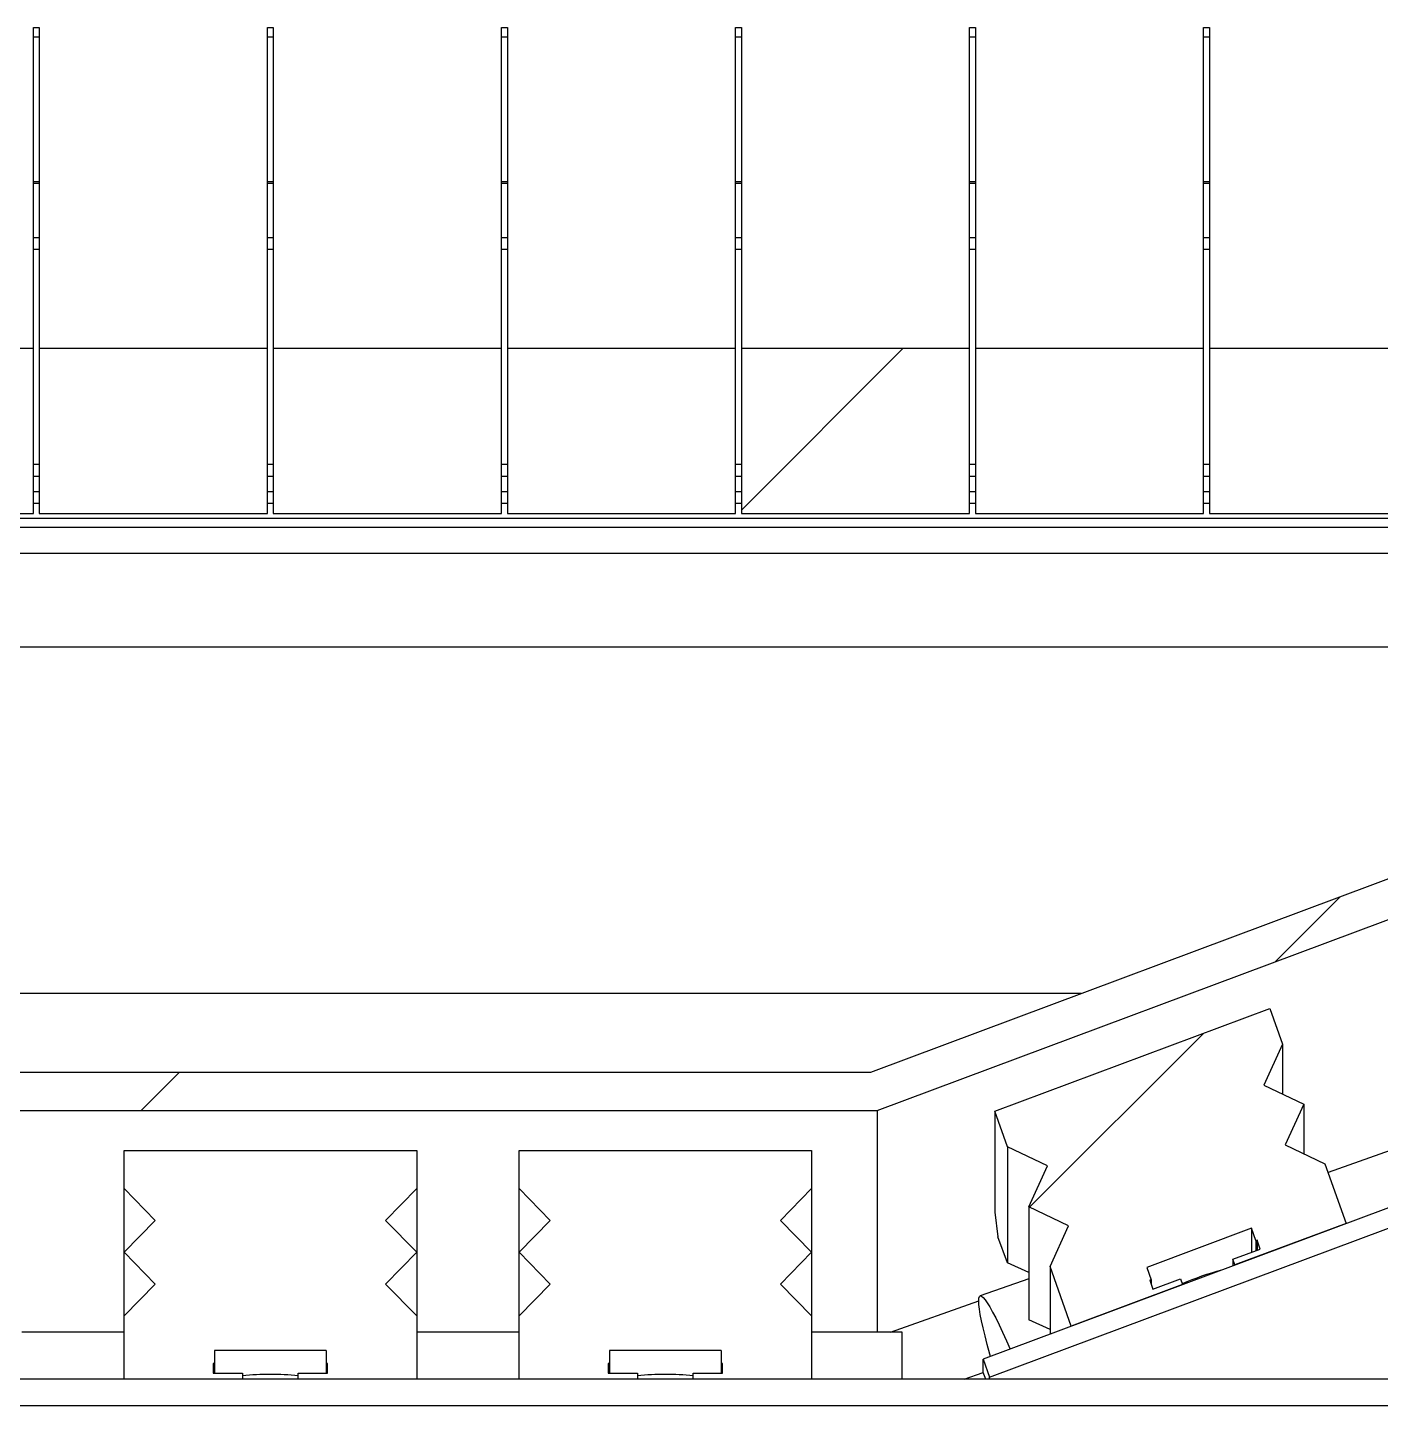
# Model space of a CAD drawing. Header units: millimetres. Extents: x 1293 to 41893, y 1011 to 26911.
# Drawn here: x 23645.9 to 23954.2, y 13950.8 to 14264.8 of the extents above; entities that cross this region are included whole.
import ezdxf

# ---------------------------------------------------------------- set-up
doc = ezdxf.new("R2010")
doc.units = ezdxf.units.MM
doc.header["$LTSCALE"] = 50
doc.layers.add('CAPA_1', color=7, linetype='Continuous')

msp = doc.modelspace()

# ---------------------------------------------------------------- hatches: boundary and pattern name
at = {"layer": 'CAPA_1', "linetype": 'Continuous', "lineweight": 18}
h = msp.add_hatch(dxfattribs=at)
h.set_pattern_fill('ANSI34', color=256, scale=50, style=0)
h.paths.add_polyline_path([(23595.2425232, 14154.0558609), (23647.2425232, 14154.0558609), (23647.2425232, 14191.6936781), (23595.2425232, 14191.6936781)], flags=0)
h = msp.add_hatch(dxfattribs=at)
h.set_pattern_fill('ANSI34', color=256, scale=50, style=0)
h.paths.add_polyline_path([(23648.5758566, 14154.0558609), (23700.5758566, 14154.0558609), (23700.5758566, 14191.6936781), (23648.5758566, 14191.6936781)], flags=0)
h = msp.add_hatch(dxfattribs=at)
h.set_pattern_fill('ANSI34', color=256, scale=50, style=0)
h.paths.add_polyline_path([(23753.9091899, 14191.6936781), (23701.9091899, 14191.6936781), (23701.9091899, 14154.0558609), (23753.9091899, 14154.0558609)], flags=0)
h = msp.add_hatch(dxfattribs=at)
h.set_pattern_fill('ANSI34', color=256, scale=50, style=0)
h.paths.add_polyline_path([(23807.2425232, 14191.6936781), (23755.2425232, 14191.6936781), (23755.2425232, 14154.0558609), (23807.2425232, 14154.0558609)], flags=0)
h = msp.add_hatch(dxfattribs=at)
h.set_pattern_fill('ANSI34', color=256, scale=50, style=0)
h.paths.add_polyline_path([(23808.5758566, 14154.0558609), (23860.5758566, 14154.0558609), (23860.5758566, 14191.6936781), (23808.5758566, 14191.6936781)], flags=0)
h = msp.add_hatch(dxfattribs=at)
h.set_pattern_fill('ANSI34', color=256, scale=50, style=0)
h.paths.add_polyline_path([(23913.9091899, 14191.6936781), (23861.9091899, 14191.6936781), (23861.9091899, 14154.0558609), (23913.9091899, 14154.0558609)], flags=0)
h = msp.add_hatch(dxfattribs=at)
h.set_pattern_fill('ANSI34', color=256, scale=50, style=0)
h.paths.add_polyline_path([(23968.6609121, 14154.0558609), (23972.1425232, 14155.3230637), (23972.1425232, 14191.6936781), (23915.2425232, 14191.6936781), (23915.2425232, 14154.0558609)], flags=0)
h = msp.add_hatch(dxfattribs=at)
h.set_pattern_fill('ANSI34', color=256, scale=50, style=0)
h.paths.add_polyline_path([(23839.4786738, 14018.0175022), (24094.0727279, 14113.1196209), (24091.1769573, 14121.2849622), (23837.9857721, 14026.706877), (23564.4992744, 14026.706877), (23311.3080891, 14121.2849622), (23308.4123186, 14113.1196209), (23563.0063726, 14018.0175022)], flags=0)
h = msp.add_hatch(dxfattribs=at)
h.set_pattern_fill('ANSI34', color=256, scale=50, style=0)
h.paths.add_polyline_path([(23901.9194381, 13979.4535704), (23900.9275797, 13982.2503606), (23924.7957722, 13991.1661842), (23925.7876307, 13988.3693941), (23926.0852, 13988.4805493), (23926.8091426, 13986.439214), (23920.5445252, 13984.0991028), (23921.000552, 13982.8132223), (23946.3605066, 13992.2862849), (23941.5554444, 14005.8353464), (23932.4923665, 14010.172695), (23936.7185491, 14019.4741691), (23927.6554713, 14023.8115176), (23931.8816539, 14033.1129917), (23928.9858833, 14041.278333), (23866.3318778, 14017.874296), (23869.2276484, 14009.7089547), (23878.2907263, 14005.3716061), (23874.0645436, 13996.070132), (23883.1276215, 13991.7327835), (23878.9014389, 13982.4313094), (23883.7065011, 13968.8822479), (23909.0664557, 13978.3553105), (23908.6104289, 13979.641191), (23902.3458114, 13977.3010798), (23901.6218688, 13979.3424152)], flags=0)
h = msp.add_hatch(dxfattribs=at)
h.set_pattern_fill('ANSI32', color=256, scale=50, angle=3e-322, style=0)
edge = h.paths.add_edge_path(flags=0)
edge.add_line((23863.6786733, 13961.3529519), (23865.1265586, 13957.2702812))
edge.add_line((23865.1265586, 13957.2702812), (24043.00076, 14023.714148))
edge.add_ellipse((24036.8219427, 14023.714148), major_axis=(-25.8876333, -9.1808343), ratio=0.0769377918, start_angle=102.240361472, end_angle=192.240361472)
edge.add_line((24061.9713106, 14033.1085472), (24055.7726893, 14033.1085472))
edge.add_line((24055.7726893, 14033.1085472), (23863.6786733, 13961.3529519))
h = msp.add_hatch(dxfattribs=at)
h.set_pattern_fill('ANSI34', color=256, scale=50, style=0)
h.paths.add_polyline_path([(23688.5425232, 13960.3306588), (23688.5425232, 13963.3069407), (23713.9425232, 13963.3069407), (23713.9425232, 13960.3306588), (23714.2591899, 13960.3306588), (23714.2591899, 13958.1583151), (23707.5925232, 13958.1583151), (23707.5925232, 13956.7899096), (23734.5800232, 13956.7899096), (23734.5800232, 13971.2085198), (23727.5089554, 13978.4655857), (23734.5800232, 13985.7226517), (23727.5089554, 13992.9797176), (23734.5800232, 14000.2367835), (23734.5800232, 14008.9261583), (23667.9050232, 14008.9261583), (23667.9050232, 14000.2367835), (23674.976091, 13992.9797176), (23667.9050232, 13985.7226517), (23674.976091, 13978.4655857), (23667.9050232, 13971.2085198), (23667.9050232, 13956.7899096), (23694.8925232, 13956.7899096), (23694.8925232, 13958.1583151), (23688.2258566, 13958.1583151), (23688.2258566, 13960.3306588)], flags=0)
h = msp.add_hatch(dxfattribs=at)
h.set_pattern_fill('ANSI34', color=256, scale=50, style=0)
h.paths.add_polyline_path([(23778.5425232, 13960.3306588), (23778.5425232, 13963.3069407), (23803.9425232, 13963.3069407), (23803.9425232, 13960.3306588), (23804.2591899, 13960.3306588), (23804.2591899, 13958.1583151), (23797.5925232, 13958.1583151), (23797.5925232, 13956.7899096), (23824.5800232, 13956.7899096), (23824.5800232, 13971.2085198), (23817.5089554, 13978.4655857), (23824.5800232, 13985.7226517), (23817.5089554, 13992.9797176), (23824.5800232, 14000.2367835), (23824.5800232, 14008.9261583), (23757.9050232, 14008.9261583), (23757.9050232, 14000.2367835), (23764.976091, 13992.9797176), (23757.9050232, 13985.7226517), (23764.976091, 13978.4655857), (23757.9050232, 13971.2085198), (23757.9050232, 13956.7899096), (23784.8925232, 13956.7899096), (23784.8925232, 13958.1583151), (23778.2258566, 13958.1583151), (23778.2258566, 13960.3306588)], flags=0)
h = msp.add_hatch(dxfattribs=at)
h.set_pattern_fill('ANSI32', color=256, scale=50, angle=3e-322, style=0)
h.paths.add_polyline_path([(23245.2425232, 13956.7899096), (23245.2425232, 13950.7987979), (24157.2425232, 13950.7987979), (24157.2425232, 13956.7899096)], flags=0)

# ---------------------------------------------------------------- linework, layer by layer
at = {"color": 7, "linetype": 'Continuous', "lineweight": 25}
for p, q in [((23647.2425232, 14264.7896672), (23648.5758566, 14264.7896672)), ((23647.2425232, 14154.0558609), (23647.2425232, 14264.7896672)), ((23648.5758566, 14264.7896672), (23648.5758566, 14154.0558609)), ((23700.5758566, 14264.7896672), (23701.9091899, 14264.7896672)), ((23700.5758566, 14154.0558609), (23700.5758566, 14264.7896672)), ((23701.9091899, 14264.7896672), (23701.9091899, 14154.0558609)), ((23753.9091899, 14264.7896672), (23755.2425232, 14264.7896672)), ((23753.9091899, 14154.0558609), (23753.9091899, 14264.7896672)), ((23755.2425232, 14264.7896672), (23755.2425232, 14154.0558609)), ((23807.2425232, 14264.7896672), (23808.5758566, 14264.7896672)), ((23807.2425232, 14154.0558609), (23807.2425232, 14264.7896672)), ((23808.5758566, 14264.7896672), (23808.5758566, 14154.0558609)), ((23860.5758566, 14264.7896672), (23861.9091899, 14264.7896672)), ((23860.5758566, 14154.0558609), (23860.5758566, 14264.7896672)), ((23861.9091899, 14264.7896672), (23861.9091899, 14154.0558609)), ((23913.9091899, 14264.7896672), (23915.2425232, 14264.7896672)), ((23913.9091899, 14154.0558609), (23913.9091899, 14264.7896672)), ((23915.2425232, 14264.7896672), (23915.2425232, 14154.0558609)), ((23647.2425232, 14262.6688292), (23648.5758566, 14262.6688292)), ((23700.5758566, 14262.6688292), (23701.9091899, 14262.6688292)), ((23753.9091899, 14262.6688292), (23755.2425232, 14262.6688292)), ((23807.2425232, 14262.6688292), (23808.5758566, 14262.6688292)), ((23860.5758566, 14262.6688292), (23861.9091899, 14262.6688292)), ((23913.9091899, 14262.6688292), (23915.2425232, 14262.6688292)), ((23648.5758566, 14229.670163), (23647.2425232, 14229.670163)), ((23647.2425232, 14229.3507148), (23648.5758566, 14229.3507148)), ((23701.9091899, 14229.670163), (23700.5758566, 14229.670163)), ((23700.5758566, 14229.3507148), (23701.9091899, 14229.3507148)), ((23755.2425232, 14229.670163), (23753.9091899, 14229.670163)), ((23753.9091899, 14229.3507148), (23755.2425232, 14229.3507148)), ((23808.5758566, 14229.670163), (23807.2425232, 14229.670163)), ((23807.2425232, 14229.3507148), (23808.5758566, 14229.3507148)), ((23861.9091899, 14229.670163), (23860.5758566, 14229.670163)), ((23860.5758566, 14229.3507148), (23861.9091899, 14229.3507148)), ((23915.2425232, 14229.670163), (23913.9091899, 14229.670163)), ((23913.9091899, 14229.3507148), (23915.2425232, 14229.3507148)), ((23647.2425232, 14216.9587514), (23648.5758566, 14216.9587514)), ((23700.5758566, 14216.9587514), (23701.9091899, 14216.9587514)), ((23753.9091899, 14216.9587514), (23755.2425232, 14216.9587514)), ((23807.2425232, 14216.9587514), (23808.5758566, 14216.9587514)), ((23860.5758566, 14216.9587514), (23861.9091899, 14216.9587514)), ((23913.9091899, 14216.9587514), (23915.2425232, 14216.9587514)), ((23647.2425232, 14214.2774391), (23648.5758566, 14214.2774391)), ((23700.5758566, 14214.2774391), (23701.9091899, 14214.2774391)), ((23753.9091899, 14214.2774391), (23755.2425232, 14214.2774391)), ((23807.2425232, 14214.2774391), (23808.5758566, 14214.2774391)), ((23860.5758566, 14214.2774391), (23861.9091899, 14214.2774391)), ((23913.9091899, 14214.2774391), (23915.2425232, 14214.2774391)), ((23595.2425232, 14191.6936781), (23647.2425232, 14191.6936781)), ((23648.5758566, 14191.6936781), (23700.5758566, 14191.6936781)), ((23701.9091899, 14191.6936781), (23753.9091899, 14191.6936781)), ((23755.2425232, 14191.6936781), (23807.2425232, 14191.6936781)), ((23808.5758566, 14191.6936781), (23860.5758566, 14191.6936781)), ((23861.9091899, 14191.6936781), (23913.9091899, 14191.6936781)), ((23915.2425232, 14191.6936781), (23972.1425232, 14191.6936781)), ((23647.2425232, 14165.2684276), (23648.5758566, 14165.2684276)), ((23700.5758566, 14165.2684276), (23701.9091899, 14165.2684276)), ((23753.9091899, 14165.2684276), (23755.2425232, 14165.2684276)), ((23807.2425232, 14165.2684276), (23808.5758566, 14165.2684276)), ((23860.5758566, 14165.2684276), (23861.9091899, 14165.2684276)), ((23913.9091899, 14165.2684276), (23915.2425232, 14165.2684276)), ((23647.2425232, 14162.5871152), (23648.5758566, 14162.5871152)), ((23700.5758566, 14162.5871152), (23701.9091899, 14162.5871152)), ((23753.9091899, 14162.5871152), (23755.2425232, 14162.5871152)), ((23807.2425232, 14162.5871152), (23808.5758566, 14162.5871152)), ((23860.5758566, 14162.5871152), (23861.9091899, 14162.5871152)), ((23913.9091899, 14162.5871152), (23915.2425232, 14162.5871152)), ((23648.5758566, 14158.9758609), (23647.2425232, 14158.9758609)), ((23701.9091899, 14158.9758609), (23700.5758566, 14158.9758609)), ((23755.2425232, 14158.9758609), (23753.9091899, 14158.9758609)), ((23808.5758566, 14158.9758609), (23807.2425232, 14158.9758609)), ((23861.9091899, 14158.9758609), (23860.5758566, 14158.9758609)), ((23915.2425232, 14158.9758609), (23913.9091899, 14158.9758609)), ((23648.5758566, 14156.2945486), (23647.2425232, 14156.2945486)), ((23701.9091899, 14156.2945486), (23700.5758566, 14156.2945486)), ((23755.2425232, 14156.2945486), (23753.9091899, 14156.2945486)), ((23808.5758566, 14156.2945486), (23807.2425232, 14156.2945486)), ((23861.9091899, 14156.2945486), (23860.5758566, 14156.2945486)), ((23915.2425232, 14156.2945486), (23913.9091899, 14156.2945486)), ((23969.0091899, 14152.885904), (23433.4758566, 14152.885904)), ((23595.2425232, 14154.0558609), (23647.2425232, 14154.0558609)), ((23648.5758566, 14154.0558609), (23700.5758566, 14154.0558609)), ((23701.9091899, 14154.0558609), (23753.9091899, 14154.0558609)), ((23755.2425232, 14154.0558609), (23807.2425232, 14154.0558609)), ((23808.5758566, 14154.0558609), (23860.5758566, 14154.0558609)), ((23861.9091899, 14154.0558609), (23913.9091899, 14154.0558609)), ((23915.2425232, 14154.0558609), (23968.6609121, 14154.0558609)), ((23433.4758566, 14150.9489461), (23969.0091899, 14150.9489461)), ((23969.0091899, 14144.9502513), (23433.4758566, 14144.9502513)), ((23969.0091899, 14123.5951759), (23433.4758566, 14123.5951759)), ((24091.1769573, 14121.2849622), (23837.9857721, 14026.706877)), ((23839.4786738, 14018.0175022), (24094.0727279, 14113.1196209)), ((23886.0146969, 14044.6478007), (23516.4703495, 14044.6478007)), ((23866.3318778, 14017.874296), (23928.9858833, 14041.278333)), ((23928.9858833, 14041.278333), (23931.8816539, 14033.1129917)), ((24055.7726893, 14033.1085472), (23863.6786733, 13961.3529519)), ((23931.8816539, 14033.1129917), (23927.6554713, 14023.8115176)), ((23931.8816539, 14033.1129917), (23931.8816539, 14021.7889788)), ((23837.9857721, 14026.706877), (23564.4992744, 14026.706877)), ((23865.1265586, 13957.2702812), (24043.00076, 14023.714148)), ((23927.6554713, 14023.8115176), (23936.7185491, 14019.4741691)), ((23563.0063726, 14018.0175022), (23839.4786738, 14018.0175022)), ((23839.4786738, 14018.0175022), (23839.4786738, 13967.475054)), ((23869.2276484, 14009.7089547), (23866.3318778, 14017.874296)), ((23866.3318778, 14017.874296), (23866.3318778, 13994.8378746)), ((23936.7185491, 14019.4741691), (23932.4923665, 14010.172695)), ((23936.7185491, 14019.4741691), (23936.7185491, 14008.1501561)), ((23969.2942456, 14013.4491686), (23942.2558984, 14003.8602432)), ((23667.9050232, 13956.7899096), (23667.9050232, 14008.9261583)), ((23667.9050232, 14008.9261583), (23734.5800232, 14008.9261583)), ((23734.5800232, 14008.9261583), (23734.5800232, 13956.7899096)), ((23757.9050232, 13956.7899096), (23757.9050232, 14008.9261583)), ((23757.9050232, 14008.9261583), (23824.5800232, 14008.9261583)), ((23824.5800232, 14008.9261583), (23824.5800232, 13956.7899096)), ((23878.2907263, 14005.3716061), (23869.2276484, 14009.7089547)), ((23869.2276484, 14009.7089547), (23869.2276484, 13983.2765526)), ((23932.4923665, 14010.172695), (23941.5554444, 14005.8353464)), ((23874.0645436, 13996.070132), (23878.2907263, 14005.3716061)), ((23941.5554444, 14005.8353464), (23946.3605066, 13992.2862849)), ((23674.976091, 13992.9797176), (23667.9050232, 14000.2367835)), ((23734.5800232, 14000.2367835), (23727.5089554, 13992.9797176)), ((23764.976091, 13992.9797176), (23757.9050232, 14000.2367835)), ((23824.5800232, 14000.2367835), (23817.5089554, 13992.9797176)), ((23866.3318778, 13994.8378746), (23867.0159181, 13989.1974867)), ((23883.1276215, 13991.7327835), (23874.0645436, 13996.070132)), ((23874.0645436, 13996.070132), (23874.0645436, 13970.327895)), ((23667.9050232, 13985.7226517), (23674.976091, 13992.9797176)), ((23727.5089554, 13992.9797176), (23734.5800232, 13985.7226517)), ((23757.9050232, 13985.7226517), (23764.976091, 13992.9797176)), ((23817.5089554, 13992.9797176), (23824.5800232, 13985.7226517)), ((23878.9014389, 13982.4313094), (23883.1276215, 13991.7327835)), ((23946.3605066, 13992.2862849), (23921.000552, 13982.8132223)), ((23946.3605066, 13992.2862849), (23946.3605066, 13992.2382668)), ((23869.2276484, 13983.2765526), (23867.0159181, 13989.1974867)), ((23924.7957722, 13991.1661842), (23900.9275797, 13982.2503606)), ((23925.7876307, 13988.3693941), (23924.7957722, 13991.1661842)), ((23924.7957722, 13991.1661842), (23924.7957722, 13985.6871313)), ((23926.0852, 13988.4805493), (23925.7876307, 13988.3693941)), ((23925.7876307, 13988.3693941), (23925.7876307, 13986.0576342)), ((23926.8091426, 13986.439214), (23926.0852, 13988.4805493)), ((23926.0852, 13988.4805493), (23926.0852, 13986.1687895)), ((23674.976091, 13978.4655857), (23667.9050232, 13985.7226517)), ((23734.5800232, 13985.7226517), (23727.5089554, 13978.4655857)), ((23764.976091, 13978.4655857), (23757.9050232, 13985.7226517)), ((23824.5800232, 13985.7226517), (23817.5089554, 13978.4655857)), ((23920.5445252, 13984.0991028), (23926.8091426, 13986.439214)), ((23874.0645436, 13981.0788791), (23869.2276484, 13983.2765526)), ((23883.7065011, 13968.8822479), (23878.9014389, 13982.4313094)), ((23878.9014389, 13982.4313094), (23878.9014389, 13967.0393269)), ((23900.9275797, 13982.2503606), (23901.9194381, 13979.4535704)), ((23921.000552, 13982.8132223), (23920.5445252, 13984.0991028)), ((23920.5445252, 13984.0991028), (23920.5445252, 13982.594858)), ((23921.000552, 13982.8132223), (23921.000552, 13982.7652042)), ((23874.0645436, 13979.6767452), (23862.9840827, 13975.7471517)), ((23901.9194381, 13979.4535704), (23901.6218688, 13979.3424152)), ((23901.6218688, 13979.3424152), (23902.3458114, 13977.3010798)), ((23901.9194381, 13979.4535704), (23901.9194381, 13978.5033448)), ((23902.3458114, 13977.3010798), (23908.6104289, 13979.641191)), ((23908.6104289, 13979.641191), (23909.0664557, 13978.3553105)), ((23667.9050232, 13971.2085198), (23674.976091, 13978.4655857)), ((23727.5089554, 13978.4655857), (23734.5800232, 13971.2085198)), ((23757.9050232, 13971.2085198), (23764.976091, 13978.4655857)), ((23817.5089554, 13978.4655857), (23824.5800232, 13971.2085198)), ((23909.0664557, 13978.3553105), (23883.7065011, 13968.8822479)), ((23909.0664557, 13978.3553105), (23909.0664557, 13978.3072924)), ((23842.5381014, 13967.475054), (23862.6549319, 13974.609321)), ((23878.9014389, 13968.1302215), (23874.0645436, 13970.327895)), ((23667.9050232, 13967.475054), (23644.5800232, 13967.475054)), ((23757.9050232, 13967.475054), (23734.5800232, 13967.475054)), ((23845.1758566, 13967.475054), (23824.5800232, 13967.475054)), ((23845.1758566, 13956.7899096), (23845.1758566, 13967.475054)), ((23883.7065011, 13968.8822479), (23883.7065011, 13968.8342298)), ((23713.9425232, 13963.3069407), (23688.5425232, 13963.3069407)), ((23688.5425232, 13963.3069407), (23688.5425232, 13958.1583151)), ((23713.9425232, 13963.3069407), (23713.9425232, 13958.1583151)), ((23803.9425232, 13963.3069407), (23778.5425232, 13963.3069407)), ((23778.5425232, 13963.3069407), (23778.5425232, 13958.1583151)), ((23803.9425232, 13963.3069407), (23803.9425232, 13958.1583151)), ((23688.5425232, 13960.3306588), (23688.2258566, 13960.3306588)), ((23688.2258566, 13960.3306588), (23688.2258566, 13958.1583151)), ((23714.2591899, 13960.3306588), (23713.9425232, 13960.3306588)), ((23714.2591899, 13958.1583151), (23714.2591899, 13960.3306588)), ((23778.5425232, 13960.3306588), (23778.2258566, 13960.3306588)), ((23778.2258566, 13960.3306588), (23778.2258566, 13958.1583151)), ((23804.2591899, 13960.3306588), (23803.9425232, 13960.3306588)), ((23804.2591899, 13958.1583151), (23804.2591899, 13960.3306588)), ((23863.6786733, 13961.3529519), (23865.1265586, 13957.2702812)), ((23863.6786733, 13958.3179491), (23863.6786733, 13961.3529519)), ((23688.2258566, 13958.1583151), (23694.8925232, 13958.1583151)), ((23694.8925232, 13958.1583151), (23694.8925232, 13956.7899096)), ((23707.5925232, 13956.7899096), (23707.5925232, 13958.1583151)), ((23707.5925232, 13958.1583151), (23714.2591899, 13958.1583151)), ((23778.2258566, 13958.1583151), (23784.8925232, 13958.1583151)), ((23784.8925232, 13958.1583151), (23784.8925232, 13956.7899096)), ((23797.5925232, 13956.7899096), (23797.5925232, 13958.1583151)), ((23797.5925232, 13958.1583151), (23804.2591899, 13958.1583151)), ((23859.3699882, 13956.7899096), (23863.6786733, 13958.3179491)), ((23864.2494635, 13956.7899096), (23863.6786733, 13958.3179491)), ((23865.1265586, 13956.7899096), (23865.1265586, 13957.2702812)), ((24163.5925232, 13956.7899096), (23238.8925232, 13956.7899096)), ((23245.2425232, 13950.7987979), (24157.2425232, 13950.7987979))]:
    msp.add_line(p, q, dxfattribs=at)
at = {"color": 7, "linetype": 'Continuous', "lineweight": 25, "flags": 128}
for points in [[(23862.6549319, 13974.609321), (23862.6954177, 13975.2125874), (23862.8166487, 13975.5957142), (23863.017947, 13975.7565588), (23863.2981867, 13975.6942218), (23863.6558007, 13975.4090517), (23864.0887891, 13974.9026433), (23864.5947303, 13974.1778287), (23865.1707951, 13973.2386613), (23865.8137617, 13972.0903933), (23866.5200345, 13970.7394463), (23867.2856637, 13969.1933754), (23868.1063676, 13967.4608268), (23868.9775565, 13965.5514896), (23869.8198741, 13963.6469615)], [(23865.3207735, 13961.9663488), (23865.1707951, 13962.5097486), (23864.5947303, 13964.6549007), (23864.0887891, 13966.6389561), (23863.6558007, 13968.4508192), (23863.2981867, 13970.0803572), (23863.017947, 13971.5184572), (23862.8166487, 13972.7570767), (23862.6954177, 13973.7892888), (23862.6549319, 13974.609321)]]:
    msp.add_lwpolyline(points, dxfattribs=at)
at = {"color": 7, "linetype": 'Continuous', "lineweight": 25}
for centre, radius, start, end in [((23936.2639051, 13914.8677349), 69.2292124, 105.297030003, 113.181265355), ((23701.2425232, 13893.2446238), 64.6284801, 84.361369066, 95.638630934), ((23791.2425232, 13893.2446238), 64.6284801, 84.361369066, 95.638630934)]:
    msp.add_arc(centre, radius, start, end, dxfattribs=at)

doc.saveas('drawing.dxf')
